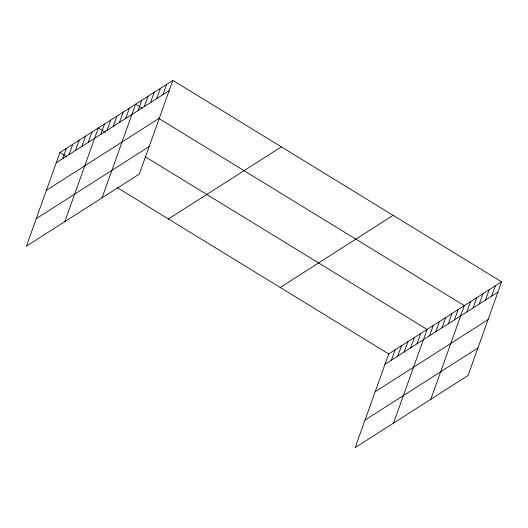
<?xml version="1.0" encoding="UTF-8"?>
<svg xmlns="http://www.w3.org/2000/svg" width="528" height="528" viewBox="0 0 528 528"><rect width="100%" height="100%" fill="white"/><g stroke="black" fill="none" stroke-linecap="round" stroke-linejoin="round"><path stroke-width="0.79" d="M172.847 80.388L59.941 152.506L26.4 246.18L139.306 174.062L172.847 80.388L501.6 281.82L468.059 375.494L355.153 447.612L388.694 353.938L501.6 281.82M62.654 158.71L66.337 148.421M69.049 154.625L72.732 144.335M75.451 150.539L79.134 140.25M81.847 146.454L85.529 136.158M88.242 142.369L91.931 132.073M64.786 221.661L98.327 127.987L105.56 132.416M100.855 134.31L104.537 124.021M107.065 130.343L110.748 120.054M113.276 126.377L116.959 116.087M119.48 122.41L123.169 112.121M125.69 118.444L129.38 108.154M102.049 197.861L135.59 104.188L142.164 108.22M138.112 110.51L141.794 100.221M144.322 106.544L148.005 96.254M150.533 102.577L154.216 92.288M156.743 98.611L160.426 88.321M162.954 94.644L166.637 84.355M391.406 360.142L395.089 349.853M397.802 356.057L401.491 345.767M404.204 351.971L407.887 341.682M410.599 347.886L414.282 337.59M417.001 343.794L420.684 333.505M393.545 423.093L427.079 329.419L145.009 156.592M429.607 335.742L433.29 325.453M435.818 331.775L439.501 321.486M442.028 327.809L445.711 317.519M448.239 323.842L451.922 313.553M454.443 319.876L458.132 309.586M430.802 399.293L464.343 305.62L158.598 118.292M466.864 311.942L470.554 301.653M473.075 307.976L476.758 297.686M479.285 304.009L482.968 293.72M485.496 300.043L489.179 289.753M491.707 296.076L495.389 285.787M56.252 162.796L169.165 90.677M46.405 190.311L159.311 118.193M36.254 218.665L149.16 146.546M168.425 218.981L281.338 146.863M280.203 287.47L393.109 215.351M385.004 364.228L497.917 292.109M375.157 391.743L488.063 319.625M365.006 420.097L477.913 347.978M59.941 152.506L66.515 156.539M117.143 187.559L388.694 353.938"/></g></svg>
